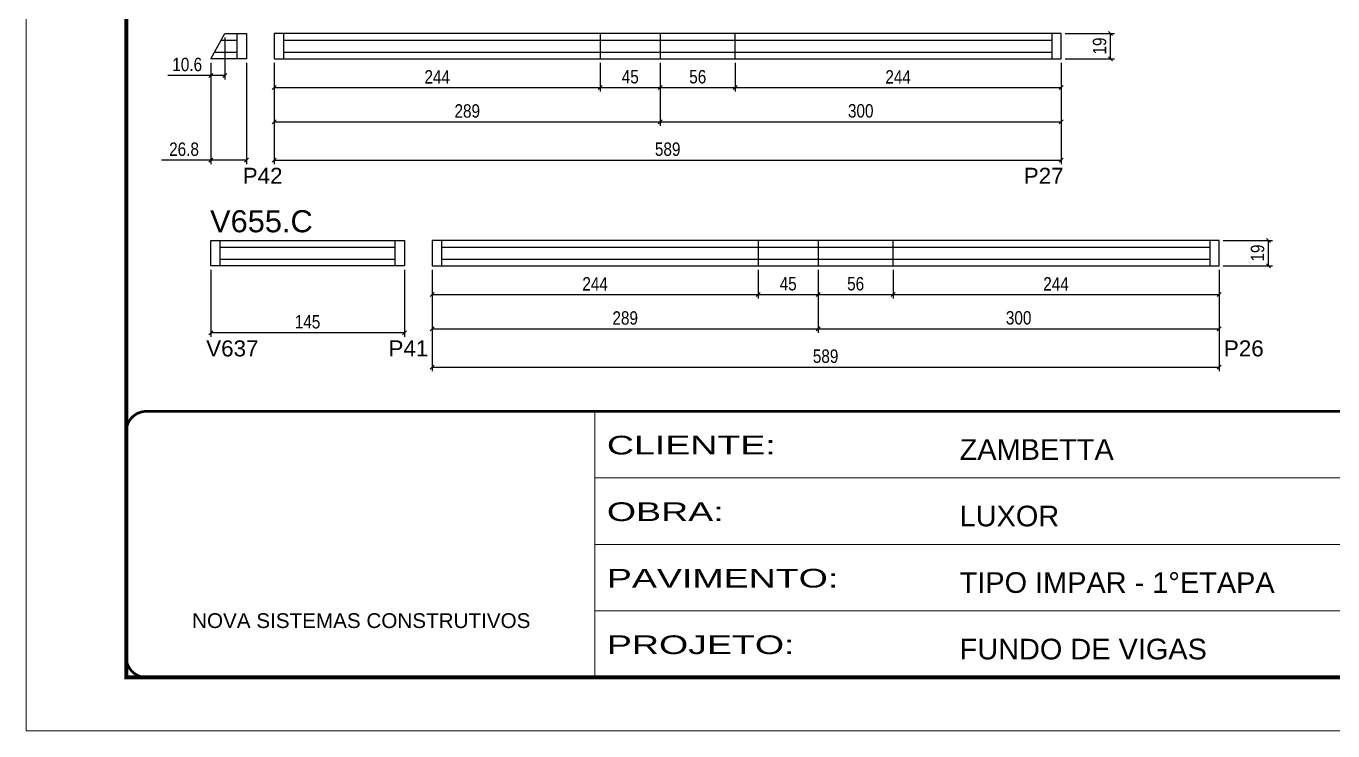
# Model space of a CAD drawing. Extents: x 1959 to 8212, y 239 to 4735.
# Drawn here: x 6727 to 7705, y 2537 to 3064 of the extents above; entities that cross this region are included whole.
import ezdxf

# ---------------------------------------------------------------- set-up
doc = ezdxf.new("R2010")
doc.units = 0
doc.linetypes.add('CONTINUO', pattern=[0])
doc.linetypes.add('DASHED', pattern=[0.75, 0.5, -0.25])
for name, color, linetype in [('5', 5, 'Continuous'), ('COTA', 241, 'Continuous'), ('NOMENCLATURA', 7, 'Continuous'), ('Painéis', 200, 'Continuous'), ('SARR_2.2x7', 40, 'Continuous')]:
    doc.layers.add(name, color=color, linetype=linetype)
doc.layers.add('Folhas', color=255, linetype='Continuous', lineweight=9)
doc.layers.add('SARRAFO DE PRESSAO', color=251, linetype='DASHED', lineweight=9)
doc.styles.add('ARIAL', font='arial.ttf')
doc.styles.add('COTA TECNICA', font='techl___.ttf', dxfattribs={"height": 10})
doc.styles.add('COTA TECNICA-50', font='techl___.ttf', dxfattribs={"height": 10})
doc.styles.get("Standard").update_dxf_attribs({"font": 'arial.ttf'})
doc.styles.add('Tecnologia', font='')
doc.styles.get('Tecnologia').set_extended_font_data('Forgotten Futurist')
doc.dimstyles.new('COTA PAINEL-50', dxfattribs={"dimtxt": 10, "dimasz": 3, "dimexe": 3, "dimexo": 3, "dimgap": 3, "dimtad": 1, "dimdec": 1, "dimzin": 12, "dimdsep": 46, "dimtxsty": 'COTA TECNICA-50', "dimblk1": 'OBLIQUE', "dimblk2": 'OBLIQUE', "dimsah": 1, "dimcen": 0.9, "dimclrd": 4, "dimclre": 4, "dimclrt": 240, "dimadec": 1, "dimazin": 3, "dimtfac": 1, "dimtdec": 1, "dimtmove": 0, "dimatfit": 3, "dimfxl": 1, "dimtolj": 1, "dimtzin": 12, "dimarcsym": 0})
doc.dimstyles.new('PAINEL', dxfattribs={"dimtxt": 10, "dimasz": 3, "dimexe": 3, "dimexo": 3, "dimgap": 3, "dimtad": 1, "dimdec": 1, "dimzin": 12, "dimdsep": 46, "dimtxsty": 'COTA TECNICA', "dimblk1": 'OBLIQUE', "dimblk2": 'OBLIQUE', "dimsah": 1, "dimcen": 0.9, "dimclrd": 4, "dimclre": 4, "dimclrt": 240, "dimadec": 1, "dimazin": 3, "dimtfac": 1, "dimtdec": 1, "dimtmove": 0, "dimatfit": 3, "dimfxl": 1, "dimtolj": 1, "dimtzin": 12, "dimarcsym": 0})

# ---------------------------------------------------------------- blocks, each defined once
blk = doc.blocks.new('9999999999')
at = {"color": 30, "linetype": 'CONTINUO'}
for p, q in [((98564.56, 34230.21), (98564.56, 34429.45)), ((98564.56, 34379.64), (99583.98, 34379.64)), ((98564.56, 34329.83), (99487.98, 34329.83)), ((98564.56, 34280.02), (99487.98, 34280.02))]:
    blk.add_line(p, q, dxfattribs=at)
at = {"color": 30, "linetype": 'CONTINUO', "const_width": 2}
blk.add_lwpolyline([(99583.98, 34230.21), (99583.98, 34414.45, 0.414214), (99568.98, 34429.45), (98228.98, 34429.45, 0.414214), (98213.98, 34414.45), (98213.98, 34245.21, 0.414214), (98228.98, 34230.21), (99583.98, 34230.21)], format="xyb", dxfattribs=at)
at = {"layer": 'Folhas'}
blk.add_lwpolyline([(98138.98, 34190.21), (99623.98, 34190.21), (99623.98, 35240.21), (98138.98, 35240.21)], close=True, dxfattribs=at)
at = {"layer": 'Folhas', "color": 30, "const_width": 3}
blk.add_lwpolyline([(98213.98, 34230.21), (99583.98, 34230.21), (99583.98, 35200.21), (98213.98, 35200.21)], close=True, dxfattribs=at)
at = {"color": 7, "linetype": 'Continuous', "ltscale": 5, "style": 'ARIAL'}
for s, height, p in [('ZAMBETTA', 15.483, (98837.68, 34393.13)), ('LUXOR', 15.483, (98837.68, 34343.32)), ('TIPO IMPAR - 1°ETAPA', 15.4829, (98837.68, 34293.51)), ('NOVA SISTEMAS CONSTRUTIVOS', 11.0592, (98263.19, 34267.21)), ('FUNDO DE VIGAS', 15.4829, (98837.68, 34243.7))]:
    blk.add_text(s, height=height, dxfattribs=at).set_placement(p)
at = {"layer": 'Folhas', "color": 7, "style": 'Tecnologia', "width": 1.5}
for s, p in [('CLIENTE:', (98573.65, 34397.17)), ('OBRA:', (98573.65, 34347.31)), ('PAVIMENTO:', (98573.65, 34297.5)), ('PROJETO:', (98573.65, 34247.69))]:
    blk.add_text(s, height=14, dxfattribs=at).set_placement(p)
blk = doc.blocks.new('_Oblique')
at = {"color": 0, "linetype": 'ByBlock', "lineweight": -2}
blk.add_line((-0.5, -0.5), (0.5, 0.5), dxfattribs=at)
blk = doc.blocks.new('*D141')
at = {"layer": 'COTA', "color": 4, "linetype": 'ByBlock', "lineweight": -2, "transparency": 16777216}
for p, q in [((6912.94, 3036.9), (6912.94, 2960.99)), ((7501.94, 3036.9), (7501.94, 2960.99)), ((6912.94, 2963.99), (7501.94, 2963.99))]:
    blk.add_line(p, q, dxfattribs=at)
at = {"layer": 'Defpoints', "color": 0, "linetype": 'ByBlock', "transparency": 16777216}
for p in [(6912.94, 3039.9), (7501.94, 3039.9), (7501.94, 2963.99)]:
    blk.add_point(p, dxfattribs=at)
at = {"layer": 'COTA', "color": 4, "linetype": 'ByBlock', "lineweight": -2, "transparency": 16777216, "xscale": 3, "yscale": 3, "zscale": 3, "rotation": 180}
blk.add_blockref('_Oblique', (6912.94, 2963.99), dxfattribs=at)
at = {"layer": 'COTA', "color": 4, "linetype": 'ByBlock', "lineweight": -2, "transparency": 16777216, "xscale": 3, "yscale": 3, "zscale": 3}
blk.add_blockref('_Oblique', (7501.94, 2963.99), dxfattribs=at)
at = {"layer": 'COTA', "color": 240, "linetype": 'ByBlock', "transparency": 16777216, "insert": (7207.44, 2972.13), "char_height": 10, "attachment_point": 5, "style": 'COTA TECNICA-50'}
blk.add_mtext('\\A1;589', dxfattribs=at)
blk = doc.blocks.new('*D143')
at = {"layer": 'COTA', "color": 4, "lineweight": -2, "transparency": 16777216}
for p, q in [((6912.94, 3036.9), (6912.94, 2989.61)), ((7201.94, 3036.9), (7201.94, 2989.61)), ((6912.94, 2992.61), (7201.94, 2992.61))]:
    blk.add_line(p, q, dxfattribs=at)
at = {"layer": 'Defpoints', "color": 0, "transparency": 16777216}
for p in [(6912.94, 3039.9), (7201.94, 3039.9), (7201.94, 2992.61)]:
    blk.add_point(p, dxfattribs=at)
at = {"layer": 'COTA', "color": 4, "lineweight": -2, "transparency": 16777216, "xscale": 3, "yscale": 3, "zscale": 3, "rotation": 180}
blk.add_blockref('_Oblique', (6912.94, 2992.61), dxfattribs=at)
at = {"layer": 'COTA', "color": 4, "lineweight": -2, "transparency": 16777216, "xscale": 3, "yscale": 3, "zscale": 3}
blk.add_blockref('_Oblique', (7201.94, 2992.61), dxfattribs=at)
at = {"layer": 'COTA', "color": 240, "transparency": 16777216, "insert": (7057.44, 3000.72), "char_height": 10, "attachment_point": 5, "style": 'COTA TECNICA'}
blk.add_mtext('\\A1;289', dxfattribs=at)
blk = doc.blocks.new('*D144')
at = {"layer": 'COTA', "color": 4, "lineweight": -2, "transparency": 16777216}
for p, q in [((7201.94, 3036.9), (7201.94, 2989.61)), ((7501.94, 3036.9), (7501.94, 2989.61)), ((7201.94, 2992.61), (7501.94, 2992.61))]:
    blk.add_line(p, q, dxfattribs=at)
at = {"layer": 'Defpoints', "color": 0, "transparency": 16777216}
for p in [(7201.94, 3039.9), (7501.94, 3039.9), (7501.94, 2992.61)]:
    blk.add_point(p, dxfattribs=at)
at = {"layer": 'COTA', "color": 4, "lineweight": -2, "transparency": 16777216, "xscale": 3, "yscale": 3, "zscale": 3, "rotation": 180}
blk.add_blockref('_Oblique', (7201.94, 2992.61), dxfattribs=at)
at = {"layer": 'COTA', "color": 4, "lineweight": -2, "transparency": 16777216, "xscale": 3, "yscale": 3, "zscale": 3}
blk.add_blockref('_Oblique', (7501.94, 2992.61), dxfattribs=at)
at = {"layer": 'COTA', "color": 240, "transparency": 16777216, "insert": (7351.94, 3000.83), "char_height": 10, "attachment_point": 5, "style": 'COTA TECNICA'}
blk.add_mtext('\\A1;300', dxfattribs=at)
blk = doc.blocks.new('*D142')
at = {"layer": 'COTA', "color": 4, "lineweight": -2, "transparency": 16777216}
for p, q in [((7504.94, 3058.9), (7541.83, 3058.9)), ((7538.83, 3039.9), (7538.83, 3058.9)), ((7504.94, 3039.9), (7541.83, 3039.9))]:
    blk.add_line(p, q, dxfattribs=at)
at = {"layer": 'Defpoints', "color": 0, "transparency": 16777216}
for p in [(7501.94, 3058.9), (7538.83, 3058.9), (7501.94, 3039.9)]:
    blk.add_point(p, dxfattribs=at)
at = {"layer": 'COTA', "color": 4, "lineweight": -2, "transparency": 16777216, "xscale": 3, "yscale": 3, "zscale": 3}
for p, rotation in [((7538.83, 3058.9), 90), ((7538.83, 3039.9), 270)]:
    blk.add_blockref('_Oblique', p, dxfattribs=dict(at, rotation=rotation))
at = {"layer": 'COTA', "color": 240, "transparency": 16777216, "insert": (7530.74, 3049.4), "char_height": 10, "attachment_point": 5, "rotation": 90, "style": 'COTA TECNICA'}
blk.add_mtext('\\A1;19', dxfattribs=at)
blk = doc.blocks.new('*D145')
at = {"layer": 'COTA', "color": 4, "lineweight": -2, "transparency": 16777216}
for p, q in [((7201.94, 3036.9), (7201.94, 3015.25)), ((7257.94, 3036.9), (7257.94, 3015.25)), ((7201.94, 3018.25), (7257.94, 3018.25))]:
    blk.add_line(p, q, dxfattribs=at)
at = {"layer": 'Defpoints', "color": 0, "transparency": 16777216}
for p in [(7201.94, 3039.9), (7257.94, 3039.9), (7257.94, 3018.25)]:
    blk.add_point(p, dxfattribs=at)
at = {"layer": 'COTA', "color": 4, "lineweight": -2, "transparency": 16777216, "xscale": 3, "yscale": 3, "zscale": 3, "rotation": 180}
blk.add_blockref('_Oblique', (7201.94, 3018.25), dxfattribs=at)
at = {"layer": 'COTA', "color": 4, "lineweight": -2, "transparency": 16777216, "xscale": 3, "yscale": 3, "zscale": 3}
blk.add_blockref('_Oblique', (7257.94, 3018.25), dxfattribs=at)
at = {"layer": 'COTA', "color": 240, "transparency": 16777216, "insert": (7229.94, 3026.36), "char_height": 10, "attachment_point": 5, "style": 'COTA TECNICA'}
blk.add_mtext('\\A1;56', dxfattribs=at)
blk = doc.blocks.new('*D146')
at = {"layer": 'COTA', "color": 4, "lineweight": -2, "transparency": 16777216}
for p, q in [((7257.94, 3036.9), (7257.94, 3015.25)), ((7501.94, 3036.9), (7501.94, 3015.25)), ((7257.94, 3018.25), (7501.94, 3018.25))]:
    blk.add_line(p, q, dxfattribs=at)
at = {"layer": 'Defpoints', "color": 0, "transparency": 16777216}
for p in [(7257.94, 3039.9), (7501.94, 3039.9), (7501.94, 3018.25)]:
    blk.add_point(p, dxfattribs=at)
at = {"layer": 'COTA', "color": 4, "lineweight": -2, "transparency": 16777216, "xscale": 3, "yscale": 3, "zscale": 3, "rotation": 180}
blk.add_blockref('_Oblique', (7257.94, 3018.25), dxfattribs=at)
at = {"layer": 'COTA', "color": 4, "lineweight": -2, "transparency": 16777216, "xscale": 3, "yscale": 3, "zscale": 3}
blk.add_blockref('_Oblique', (7501.94, 3018.25), dxfattribs=at)
at = {"layer": 'COTA', "color": 240, "transparency": 16777216, "insert": (7379.94, 3026.32), "char_height": 10, "attachment_point": 5, "style": 'COTA TECNICA'}
blk.add_mtext('\\A1;244', dxfattribs=at)
blk = doc.blocks.new('*D164')
at = {"layer": 'COTA', "color": 4, "lineweight": -2, "transparency": 16777216}
for p, q in [((6912.94, 3036.9), (6912.94, 3015.25)), ((7156.94, 3036.9), (7156.94, 3015.25)), ((6912.94, 3018.25), (7156.94, 3018.25))]:
    blk.add_line(p, q, dxfattribs=at)
at = {"layer": 'Defpoints', "color": 0, "transparency": 16777216}
for p in [(6912.94, 3039.9), (7156.94, 3039.9), (7156.94, 3018.25)]:
    blk.add_point(p, dxfattribs=at)
at = {"layer": 'COTA', "color": 4, "lineweight": -2, "transparency": 16777216, "xscale": 3, "yscale": 3, "zscale": 3, "rotation": 180}
blk.add_blockref('_Oblique', (6912.94, 3018.25), dxfattribs=at)
at = {"layer": 'COTA', "color": 4, "lineweight": -2, "transparency": 16777216, "xscale": 3, "yscale": 3, "zscale": 3}
blk.add_blockref('_Oblique', (7156.94, 3018.25), dxfattribs=at)
at = {"layer": 'COTA', "color": 240, "transparency": 16777216, "insert": (7034.94, 3026.32), "char_height": 10, "attachment_point": 5, "style": 'COTA TECNICA'}
blk.add_mtext('\\A1;244', dxfattribs=at)
blk = doc.blocks.new('*D165')
at = {"layer": 'COTA', "color": 4, "lineweight": -2, "transparency": 16777216}
for p, q in [((7156.94, 3036.9), (7156.94, 3015.25)), ((7201.94, 3036.9), (7201.94, 3015.25)), ((7156.94, 3018.25), (7201.94, 3018.25))]:
    blk.add_line(p, q, dxfattribs=at)
at = {"layer": 'Defpoints', "color": 0, "transparency": 16777216}
for p in [(7156.94, 3039.9), (7201.94, 3039.9), (7201.94, 3018.25)]:
    blk.add_point(p, dxfattribs=at)
at = {"layer": 'COTA', "color": 4, "lineweight": -2, "transparency": 16777216, "xscale": 3, "yscale": 3, "zscale": 3, "rotation": 180}
blk.add_blockref('_Oblique', (7156.94, 3018.25), dxfattribs=at)
at = {"layer": 'COTA', "color": 4, "lineweight": -2, "transparency": 16777216, "xscale": 3, "yscale": 3, "zscale": 3}
blk.add_blockref('_Oblique', (7201.94, 3018.25), dxfattribs=at)
at = {"layer": 'COTA', "color": 240, "transparency": 16777216, "insert": (7179.44, 3026.36), "char_height": 10, "attachment_point": 5, "style": 'COTA TECNICA'}
blk.add_mtext('\\A1;45', dxfattribs=at)
blk = doc.blocks.new('*D166')
at = {"layer": 'COTA', "color": 4, "lineweight": -2, "transparency": 16777216}
for p, q in [((6865.39, 2881.91), (6865.39, 2831.77)), ((7010.39, 2881.91), (7010.39, 2831.77)), ((7010.39, 2834.77), (6865.39, 2834.77))]:
    blk.add_line(p, q, dxfattribs=at)
at = {"layer": 'Defpoints', "color": 0, "transparency": 16777216}
for p in [(6865.39, 2884.91), (7010.39, 2884.91), (6865.39, 2834.77)]:
    blk.add_point(p, dxfattribs=at)
at = {"layer": 'COTA', "color": 4, "lineweight": -2, "transparency": 16777216, "xscale": 3, "yscale": 3, "zscale": 3, "rotation": 180}
blk.add_blockref('_Oblique', (6865.39, 2834.77), dxfattribs=at)
at = {"layer": 'COTA', "color": 4, "lineweight": -2, "transparency": 16777216, "xscale": 3, "yscale": 3, "zscale": 3}
blk.add_blockref('_Oblique', (7010.39, 2834.77), dxfattribs=at)
at = {"layer": 'COTA', "color": 240, "transparency": 16777216, "insert": (6937.89, 2842.88), "char_height": 10, "attachment_point": 5, "style": 'COTA TECNICA'}
blk.add_mtext('\\A1;145', dxfattribs=at)
blk = doc.blocks.new('*D193')
at = {"layer": 'COTA', "color": 4, "lineweight": -2, "transparency": 16777216}
for p, q in [((6865.39, 3036.9), (6865.39, 2960.99)), ((6892.19, 3036.9), (6892.19, 2960.99)), ((6865.39, 2963.99), (6828.52, 2963.99)), ((6892.19, 2963.99), (6865.39, 2963.99))]:
    blk.add_line(p, q, dxfattribs=at)
at = {"layer": 'Defpoints', "color": 0, "transparency": 16777216}
for p in [(6865.39, 3039.9), (6892.19, 3039.9), (6865.39, 2963.99)]:
    blk.add_point(p, dxfattribs=at)
at = {"layer": 'COTA', "color": 4, "lineweight": -2, "transparency": 16777216, "xscale": 3, "yscale": 3, "zscale": 3, "rotation": 180}
blk.add_blockref('_Oblique', (6865.39, 2963.99), dxfattribs=at)
at = {"layer": 'COTA', "color": 4, "lineweight": -2, "transparency": 16777216, "xscale": 3, "yscale": 3, "zscale": 3}
blk.add_blockref('_Oblique', (6892.19, 2963.99), dxfattribs=at)
at = {"layer": 'COTA', "color": 240, "transparency": 16777216, "insert": (6845.46, 2972.12), "char_height": 10, "attachment_point": 5, "style": 'COTA TECNICA'}
blk.add_mtext('\\A1;26.8', dxfattribs=at)
blk = doc.blocks.new('*D194')
at = {"layer": 'COTA', "color": 4, "lineweight": -2, "transparency": 16777216}
for p, q in [((6875.99, 3055.9), (6875.99, 3024.43)), ((6865.39, 3036.9), (6865.39, 3024.43)), ((6865.39, 3027.43), (6833.26, 3027.43)), ((6875.99, 3027.43), (6865.39, 3027.43))]:
    blk.add_line(p, q, dxfattribs=at)
at = {"layer": 'Defpoints', "color": 0, "transparency": 16777216}
for p in [(6875.99, 3058.9), (6865.39, 3039.9), (6865.39, 3027.43)]:
    blk.add_point(p, dxfattribs=at)
at = {"layer": 'COTA', "color": 4, "lineweight": -2, "transparency": 16777216, "xscale": 3, "yscale": 3, "zscale": 3, "rotation": 180}
blk.add_blockref('_Oblique', (6865.39, 3027.43), dxfattribs=at)
at = {"layer": 'COTA', "color": 4, "lineweight": -2, "transparency": 16777216, "xscale": 3, "yscale": 3, "zscale": 3}
blk.add_blockref('_Oblique', (6875.99, 3027.43), dxfattribs=at)
at = {"layer": 'COTA', "color": 240, "transparency": 16777216, "insert": (6847.83, 3035.54), "char_height": 10, "attachment_point": 5, "style": 'COTA TECNICA'}
blk.add_mtext('\\A1;10.6', dxfattribs=at)
blk = doc.blocks.new('*D195')
at = {"layer": 'COTA', "color": 4, "linetype": 'ByBlock', "lineweight": -2, "transparency": 16777216}
for p, q in [((7031.14, 2881.91), (7031.14, 2806.01)), ((7620.14, 2881.91), (7620.14, 2806.01)), ((7031.14, 2809.01), (7620.14, 2809.01))]:
    blk.add_line(p, q, dxfattribs=at)
at = {"layer": 'Defpoints', "color": 0, "linetype": 'ByBlock', "transparency": 16777216}
for p in [(7031.14, 2884.91), (7620.14, 2884.91), (7620.14, 2809.01)]:
    blk.add_point(p, dxfattribs=at)
at = {"layer": 'COTA', "color": 4, "linetype": 'ByBlock', "lineweight": -2, "transparency": 16777216, "xscale": 3, "yscale": 3, "zscale": 3, "rotation": 180}
blk.add_blockref('_Oblique', (7031.14, 2809.01), dxfattribs=at)
at = {"layer": 'COTA', "color": 4, "linetype": 'ByBlock', "lineweight": -2, "transparency": 16777216, "xscale": 3, "yscale": 3, "zscale": 3}
blk.add_blockref('_Oblique', (7620.14, 2809.01), dxfattribs=at)
at = {"layer": 'COTA', "color": 240, "linetype": 'ByBlock', "transparency": 16777216, "insert": (7325.64, 2817.14), "char_height": 10, "attachment_point": 5, "style": 'COTA TECNICA-50'}
blk.add_mtext('\\A1;589', dxfattribs=at)
blk = doc.blocks.new('*D199')
at = {"layer": 'COTA', "color": 4, "lineweight": -2, "transparency": 16777216}
for p, q in [((7031.14, 2881.91), (7031.14, 2834.63)), ((7320.14, 2881.91), (7320.14, 2834.63)), ((7031.14, 2837.63), (7320.14, 2837.63))]:
    blk.add_line(p, q, dxfattribs=at)
at = {"layer": 'Defpoints', "color": 0, "transparency": 16777216}
for p in [(7031.14, 2884.91), (7320.14, 2884.91), (7320.14, 2837.63)]:
    blk.add_point(p, dxfattribs=at)
at = {"layer": 'COTA', "color": 4, "lineweight": -2, "transparency": 16777216, "xscale": 3, "yscale": 3, "zscale": 3, "rotation": 180}
blk.add_blockref('_Oblique', (7031.14, 2837.63), dxfattribs=at)
at = {"layer": 'COTA', "color": 4, "lineweight": -2, "transparency": 16777216, "xscale": 3, "yscale": 3, "zscale": 3}
blk.add_blockref('_Oblique', (7320.14, 2837.63), dxfattribs=at)
at = {"layer": 'COTA', "color": 240, "transparency": 16777216, "insert": (7175.64, 2845.73), "char_height": 10, "attachment_point": 5, "style": 'COTA TECNICA'}
blk.add_mtext('\\A1;289', dxfattribs=at)
blk = doc.blocks.new('*D200')
at = {"layer": 'COTA', "color": 4, "lineweight": -2, "transparency": 16777216}
for p, q in [((7320.14, 2881.91), (7320.14, 2834.63)), ((7620.14, 2881.91), (7620.14, 2834.63)), ((7320.14, 2837.63), (7620.14, 2837.63))]:
    blk.add_line(p, q, dxfattribs=at)
at = {"layer": 'Defpoints', "color": 0, "transparency": 16777216}
for p in [(7320.14, 2884.91), (7620.14, 2884.91), (7620.14, 2837.63)]:
    blk.add_point(p, dxfattribs=at)
at = {"layer": 'COTA', "color": 4, "lineweight": -2, "transparency": 16777216, "xscale": 3, "yscale": 3, "zscale": 3, "rotation": 180}
blk.add_blockref('_Oblique', (7320.14, 2837.63), dxfattribs=at)
at = {"layer": 'COTA', "color": 4, "lineweight": -2, "transparency": 16777216, "xscale": 3, "yscale": 3, "zscale": 3}
blk.add_blockref('_Oblique', (7620.14, 2837.63), dxfattribs=at)
at = {"layer": 'COTA', "color": 240, "transparency": 16777216, "insert": (7470.14, 2845.85), "char_height": 10, "attachment_point": 5, "style": 'COTA TECNICA'}
blk.add_mtext('\\A1;300', dxfattribs=at)
blk = doc.blocks.new('*D196')
at = {"layer": 'COTA', "color": 4, "lineweight": -2, "transparency": 16777216}
for p, q in [((7623.14, 2903.91), (7660.03, 2903.91)), ((7657.03, 2884.91), (7657.03, 2903.91)), ((7623.14, 2884.91), (7660.03, 2884.91))]:
    blk.add_line(p, q, dxfattribs=at)
at = {"layer": 'Defpoints', "color": 0, "transparency": 16777216}
for p in [(7620.14, 2903.91), (7657.03, 2903.91), (7620.14, 2884.91)]:
    blk.add_point(p, dxfattribs=at)
at = {"layer": 'COTA', "color": 4, "lineweight": -2, "transparency": 16777216, "xscale": 3, "yscale": 3, "zscale": 3}
for p, rotation in [((7657.03, 2903.91), 90), ((7657.03, 2884.91), 270)]:
    blk.add_blockref('_Oblique', p, dxfattribs=dict(at, rotation=rotation))
at = {"layer": 'COTA', "color": 240, "transparency": 16777216, "insert": (7648.94, 2894.41), "char_height": 10, "attachment_point": 5, "rotation": 90, "style": 'COTA TECNICA'}
blk.add_mtext('\\A1;19', dxfattribs=at)
blk = doc.blocks.new('*D201')
at = {"layer": 'COTA', "color": 4, "lineweight": -2, "transparency": 16777216}
for p, q in [((7320.14, 2881.91), (7320.14, 2860.27)), ((7376.14, 2881.91), (7376.14, 2860.27)), ((7320.14, 2863.27), (7376.14, 2863.27))]:
    blk.add_line(p, q, dxfattribs=at)
at = {"layer": 'Defpoints', "color": 0, "transparency": 16777216}
for p in [(7320.14, 2884.91), (7376.14, 2884.91), (7376.14, 2863.27)]:
    blk.add_point(p, dxfattribs=at)
at = {"layer": 'COTA', "color": 4, "lineweight": -2, "transparency": 16777216, "xscale": 3, "yscale": 3, "zscale": 3, "rotation": 180}
blk.add_blockref('_Oblique', (7320.14, 2863.27), dxfattribs=at)
at = {"layer": 'COTA', "color": 4, "lineweight": -2, "transparency": 16777216, "xscale": 3, "yscale": 3, "zscale": 3}
blk.add_blockref('_Oblique', (7376.14, 2863.27), dxfattribs=at)
at = {"layer": 'COTA', "color": 240, "transparency": 16777216, "insert": (7348.14, 2871.38), "char_height": 10, "attachment_point": 5, "style": 'COTA TECNICA'}
blk.add_mtext('\\A1;56', dxfattribs=at)
blk = doc.blocks.new('*D202')
at = {"layer": 'COTA', "color": 4, "lineweight": -2, "transparency": 16777216}
for p, q in [((7376.14, 2881.91), (7376.14, 2860.27)), ((7620.14, 2881.91), (7620.14, 2860.27)), ((7376.14, 2863.27), (7620.14, 2863.27))]:
    blk.add_line(p, q, dxfattribs=at)
at = {"layer": 'Defpoints', "color": 0, "transparency": 16777216}
for p in [(7376.14, 2884.91), (7620.14, 2884.91), (7620.14, 2863.27)]:
    blk.add_point(p, dxfattribs=at)
at = {"layer": 'COTA', "color": 4, "lineweight": -2, "transparency": 16777216, "xscale": 3, "yscale": 3, "zscale": 3, "rotation": 180}
blk.add_blockref('_Oblique', (7376.14, 2863.27), dxfattribs=at)
at = {"layer": 'COTA', "color": 4, "lineweight": -2, "transparency": 16777216, "xscale": 3, "yscale": 3, "zscale": 3}
blk.add_blockref('_Oblique', (7620.14, 2863.27), dxfattribs=at)
at = {"layer": 'COTA', "color": 240, "transparency": 16777216, "insert": (7498.14, 2871.34), "char_height": 10, "attachment_point": 5, "style": 'COTA TECNICA'}
blk.add_mtext('\\A1;244', dxfattribs=at)
blk = doc.blocks.new('*D197')
at = {"layer": 'COTA', "color": 4, "lineweight": -2, "transparency": 16777216}
for p, q in [((7031.14, 2881.91), (7031.14, 2860.27)), ((7275.14, 2881.91), (7275.14, 2860.27)), ((7031.14, 2863.27), (7275.14, 2863.27))]:
    blk.add_line(p, q, dxfattribs=at)
at = {"layer": 'Defpoints', "color": 0, "transparency": 16777216}
for p in [(7031.14, 2884.91), (7275.14, 2884.91), (7275.14, 2863.27)]:
    blk.add_point(p, dxfattribs=at)
at = {"layer": 'COTA', "color": 4, "lineweight": -2, "transparency": 16777216, "xscale": 3, "yscale": 3, "zscale": 3, "rotation": 180}
blk.add_blockref('_Oblique', (7031.14, 2863.27), dxfattribs=at)
at = {"layer": 'COTA', "color": 4, "lineweight": -2, "transparency": 16777216, "xscale": 3, "yscale": 3, "zscale": 3}
blk.add_blockref('_Oblique', (7275.14, 2863.27), dxfattribs=at)
at = {"layer": 'COTA', "color": 240, "transparency": 16777216, "insert": (7153.14, 2871.34), "char_height": 10, "attachment_point": 5, "style": 'COTA TECNICA'}
blk.add_mtext('\\A1;244', dxfattribs=at)
blk = doc.blocks.new('*D198')
at = {"layer": 'COTA', "color": 4, "lineweight": -2, "transparency": 16777216}
for p, q in [((7275.14, 2881.91), (7275.14, 2860.27)), ((7320.14, 2881.91), (7320.14, 2860.27)), ((7275.14, 2863.27), (7320.14, 2863.27))]:
    blk.add_line(p, q, dxfattribs=at)
at = {"layer": 'Defpoints', "color": 0, "transparency": 16777216}
for p in [(7275.14, 2884.91), (7320.14, 2884.91), (7320.14, 2863.27)]:
    blk.add_point(p, dxfattribs=at)
at = {"layer": 'COTA', "color": 4, "lineweight": -2, "transparency": 16777216, "xscale": 3, "yscale": 3, "zscale": 3, "rotation": 180}
blk.add_blockref('_Oblique', (7275.14, 2863.27), dxfattribs=at)
at = {"layer": 'COTA', "color": 4, "lineweight": -2, "transparency": 16777216, "xscale": 3, "yscale": 3, "zscale": 3}
blk.add_blockref('_Oblique', (7320.14, 2863.27), dxfattribs=at)
at = {"layer": 'COTA', "color": 240, "transparency": 16777216, "insert": (7297.64, 2871.38), "char_height": 10, "attachment_point": 5, "style": 'COTA TECNICA'}
blk.add_mtext('\\A1;45', dxfattribs=at)

msp = doc.modelspace()

# ---------------------------------------------------------------- linework, layer by layer
at = {"layer": 'Painéis', "linetype": 'ByBlock'}
for p, q in [((6912.94, 3058.9), (6912.94, 3039.9)), ((7501.94, 3058.9), (6912.94, 3058.9)), ((7156.94, 3058.9), (7156.94, 3039.9)), ((7201.94, 3058.9), (7201.94, 3039.9)), ((7257.94, 3039.9), (7257.94, 3058.9)), ((7501.94, 3039.9), (7501.94, 3058.9)), ((6912.94, 3039.9), (7501.94, 3039.9)), ((6865.39, 2884.91), (6865.39, 2903.91)), ((6865.39, 2903.91), (7010.39, 2903.91)), ((7010.39, 2903.91), (7010.39, 2884.91)), ((7031.14, 2903.91), (7031.14, 2884.91)), ((7620.14, 2903.91), (7031.14, 2903.91)), ((7275.14, 2903.91), (7275.14, 2884.91)), ((7320.14, 2903.91), (7320.14, 2884.91)), ((7376.14, 2884.91), (7376.14, 2903.91)), ((7620.14, 2884.91), (7620.14, 2903.91)), ((7010.39, 2884.91), (6865.39, 2884.91)), ((7031.14, 2884.91), (7620.14, 2884.91))]:
    msp.add_line(p, q, dxfattribs=at)
msp.add_lwpolyline([(6892.19, 3058.9), (6892.19, 3039.9), (6865.39, 3039.9), (6875.99, 3058.9)], close=True, dxfattribs=at)
at = {"layer": 'SARR_2.2x7', "linetype": 'Continuous'}
for p, q in [((6873.2, 3053.9), (6885.19, 3053.9)), ((6885.19, 3039.9), (6885.19, 3058.9)), ((6919.94, 3058.9), (6919.94, 3039.9)), ((6919.94, 3053.9), (7201.94, 3053.9)), ((7201.94, 3053.9), (7494.94, 3053.9)), ((7494.94, 3058.9), (7494.94, 3039.9)), ((6868.18, 3044.9), (6885.19, 3044.9)), ((6919.94, 3044.9), (7201.94, 3044.9)), ((7201.94, 3044.9), (7494.94, 3044.9)), ((6872.39, 2884.91), (6872.39, 2903.91)), ((6872.39, 2898.91), (7003.39, 2898.91)), ((7003.39, 2884.91), (7003.39, 2903.91)), ((7038.14, 2903.91), (7038.14, 2884.91)), ((7038.14, 2898.91), (7320.14, 2898.91)), ((7320.14, 2898.91), (7613.14, 2898.91)), ((7613.14, 2903.91), (7613.14, 2884.91)), ((6872.39, 2889.91), (7003.39, 2889.91)), ((7038.14, 2889.91), (7320.14, 2889.91)), ((7320.14, 2889.91), (7613.14, 2889.91))]:
    msp.add_line(p, q, dxfattribs=at)

# ---------------------------------------------------------------- block references
at = {"layer": 'SARRAFO DE PRESSAO', "color": 6, "linetype": 'ByBlock'}
msp.add_blockref('9999999999', (-91411.71, -31653.56), dxfattribs=at)

# ---------------------------------------------------------------- texts
at = {"layer": '5', "linetype": 'Continuous'}
for s, p in [('P42', (6889.36, 2946.24)), ('P27', (7473.96, 2946.24)), ('V637', (6862.04, 2817.02)), ('P41', (6998.46, 2817.02)), ('P26', (7623.74, 2817.02))]:
    msp.add_text(s, height=12, rotation=359.99996, dxfattribs=at).set_placement(p)
at = {"layer": 'NOMENCLATURA', "linetype": 'Continuous'}
msp.add_text('V655.C', height=16.5, dxfattribs=at).set_placement((6864.92, 2909.97))

# ---------------------------------------------------------------- dimensions: what is measured, and where the dimension line sits
at = {"layer": 'COTA'}
for base, p1, p2, picture, middle in [((6865.39, 3027.43), (6875.99, 3058.9), (6865.39, 3039.9), '*D194', (6847.83, 3035.54)), ((6865.39, 2963.99), (6892.19, 3039.9), (6865.39, 3039.9), '*D193', (6845.46, 2972.12)), ((7201.94, 2992.61), (6912.94, 3039.9), (7201.94, 3039.9), '*D143', (7057.44, 3000.72)), ((7156.94, 3018.25), (6912.94, 3039.9), (7156.94, 3039.9), '*D164', (7034.94, 3026.32)), ((7257.94, 3018.25), (7201.94, 3039.9), (7257.94, 3039.9), '*D145', (7229.94, 3026.36)), ((6865.39, 2834.77), (7010.39, 2884.91), (6865.39, 2884.91), '*D166', (6937.89, 2842.88)), ((7320.14, 2837.63), (7031.14, 2884.91), (7320.14, 2884.91), '*D199', (7175.64, 2845.73)), ((7275.14, 2863.27), (7031.14, 2884.91), (7275.14, 2884.91), '*D197', (7153.14, 2871.34)), ((7376.14, 2863.27), (7320.14, 2884.91), (7376.14, 2884.91), '*D201', (7348.14, 2871.38))]:
    dim = msp.add_linear_dim(base=base, p1=p1, p2=p2, dimstyle='PAINEL', dxfattribs=at)
    dim.commit()
    dim.dimension.update_dxf_attribs({"geometry": picture, "text_midpoint": middle})
for base, p1, p2, picture, middle in [((7538.83, 3058.9), (7501.94, 3039.9), (7501.94, 3058.9), '*D142', (7530.74, 3049.4)), ((7657.03, 2903.91), (7620.14, 2884.91), (7620.14, 2903.91), '*D196', (7648.94, 2894.41))]:
    dim = msp.add_linear_dim(base=base, p1=p1, p2=p2, angle=90, dimstyle='PAINEL', dxfattribs=at)
    dim.commit()
    dim.dimension.update_dxf_attribs({"geometry": picture, "text_midpoint": middle})
at = {"layer": 'COTA', "color": 1, "linetype": 'ByBlock'}
for base, p1, p2, picture, middle in [((7501.94, 2963.99), (6912.94, 3039.9), (7501.94, 3039.9), '*D141', (7207.44, 2972.13)), ((7620.14, 2809.01), (7031.14, 2884.91), (7620.14, 2884.91), '*D195', (7325.64, 2817.14))]:
    dim = msp.add_linear_dim(base=base, p1=p1, p2=p2, dimstyle='COTA PAINEL-50', override={"dimarcsym": 1}, dxfattribs=at)
    dim.commit()
    dim.dimension.update_dxf_attribs({"geometry": picture, "text_midpoint": middle})
at = {"layer": 'COTA'}
for base, p1, p2, picture, middle in [((7201.94, 3018.25), (7156.94, 3039.9), (7201.94, 3039.9), '*D165', (7179.44, 3026.36)), ((7501.94, 2992.61), (7201.94, 3039.9), (7501.94, 3039.9), '*D144', (7351.94, 3000.83)), ((7501.94, 3018.25), (7257.94, 3039.9), (7501.94, 3039.9), '*D146', (7379.94, 3026.32)), ((7320.14, 2863.27), (7275.14, 2884.91), (7320.14, 2884.91), '*D198', (7297.64, 2871.38)), ((7620.14, 2837.63), (7320.14, 2884.91), (7620.14, 2884.91), '*D200', (7470.14, 2845.85)), ((7620.14, 2863.27), (7376.14, 2884.91), (7620.14, 2884.91), '*D202', (7498.14, 2871.34))]:
    dim = msp.add_linear_dim(base=base, p1=p1, p2=p2, dimstyle='PAINEL', override={"dimtmove": 1}, dxfattribs=at)
    dim.commit()
    dim.dimension.update_dxf_attribs({"geometry": picture, "text_midpoint": middle})

doc.saveas('drawing.dxf')
